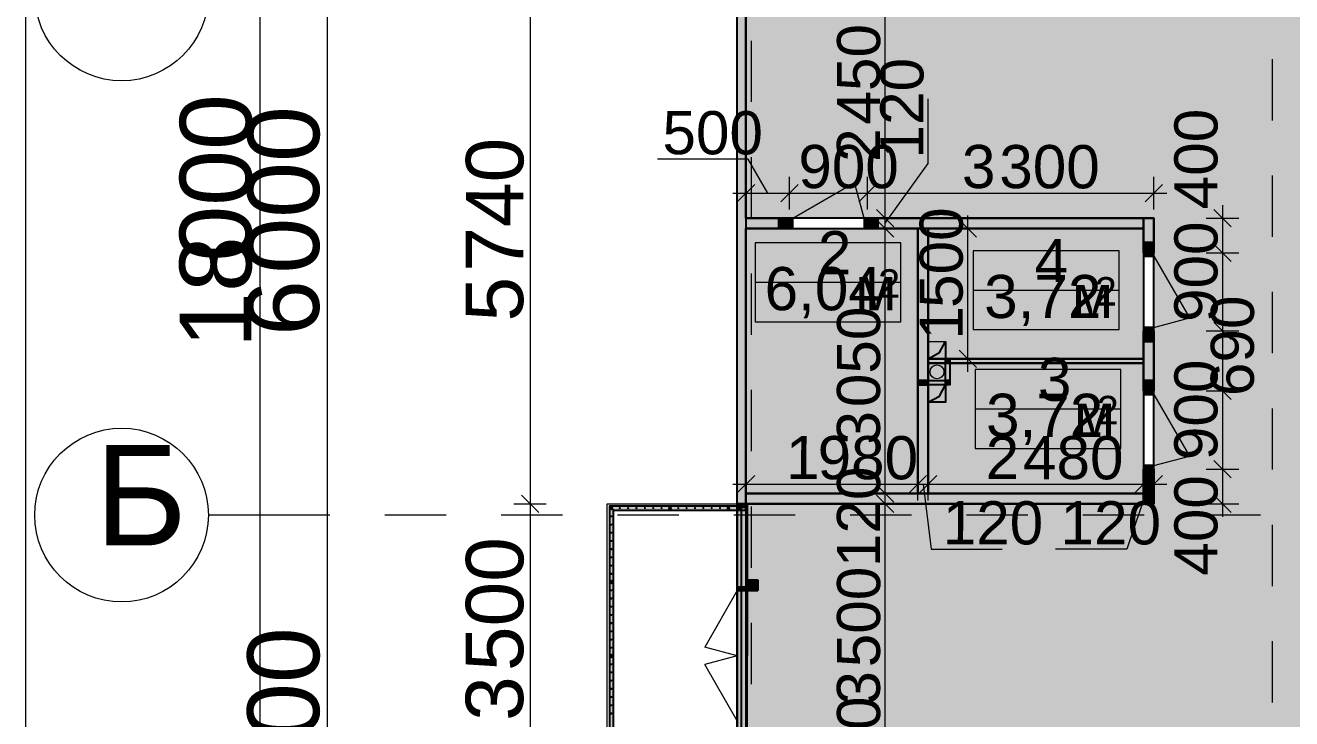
# Model space of a CAD drawing. Extents: x 8 to 21351, y 0 to 420.
# Drawn here: x 19907.7 to 19980.7, y 196.2 to 236.1 of the extents above; entities that cross this region are included whole.
import ezdxf

# ---------------------------------------------------------------- set-up
doc = ezdxf.new("R2010")
doc.units = 0
doc.styles.add('TEYPDFCAD_TEXT', font='arial.ttf')

msp = doc.modelspace()

# ---------------------------------------------------------------- hatches: boundary and pattern name
at = {"true_color": 0xffffff}
for points in [[(20279.756, 191.027), (20279.829, 191.027), (20279.829, 177.578), (19964.828, 177.58), (19964.828, 191.028), (19949.305, 191.029), (19949.306, 208.529), (19972.729, 208.529), (19972.729, 224.978), (19949.228, 224.979), (19949.228, 268.179), (20279.829, 268.177), (20279.829, 224.778), (20279.829, 208.528), (20279.756, 208.528)], [(19948.728, 208.529), (19948.728, 237.229), (19949.228, 237.229), (19949.228, 208.529)], [(19949.229, 224.979), (19951.129, 224.979), (19951.129, 224.379), (19949.229, 224.379)], [(19951.729, 224.379), (19951.129, 224.379), (19951.129, 224.979), (19951.729, 224.979)], [(19951.729, 224.979), (19951.729, 224.404), (19951.929, 224.404), (19951.929, 224.979)], [(19956.229, 224.403), (19956.229, 224.978), (19956.029, 224.978), (19956.029, 224.403)], [(19956.829, 224.378), (19956.229, 224.378), (19956.229, 224.978), (19956.829, 224.978)], [(19956.829, 224.978), (19972.129, 224.978), (19972.129, 224.378), (19956.829, 224.378)], [(19972.13, 224.978), (19972.73, 224.978), (19972.73, 223.577), (19972.13, 223.577)], [(19959.129, 209.128), (19949.228, 209.128), (19949.228, 224.378), (19959.129, 224.378)], [(19959.729, 215.628), (19959.129, 215.628), (19959.129, 224.378), (19959.729, 224.378)], [(19972.13, 224.378), (19972.13, 216.878), (19959.729, 216.878), (19959.729, 224.378)], [(19972.73, 222.978), (19972.13, 222.978), (19972.13, 223.578), (19972.73, 223.578)], [(19972.73, 222.978), (19972.155, 222.978), (19972.155, 222.778), (19972.73, 222.778)], [(19972.729, 217.878), (19972.129, 217.878), (19972.129, 218.478), (19972.729, 218.478)], [(19972.154, 218.478), (19972.729, 218.478), (19972.729, 218.678), (19972.154, 218.678)], [(19972.129, 215.628), (19972.129, 217.877), (19972.729, 217.877), (19972.729, 215.628)], [(19960.729, 216.878), (19960.729, 216.628), (19959.729, 216.628), (19959.729, 216.878)], [(19960.979, 216.878), (19960.979, 216.628), (19960.729, 216.628), (19960.729, 216.878)], [(19960.979, 216.628), (19960.979, 216.878), (19972.129, 216.878), (19972.129, 216.628)], [(19972.129, 209.128), (19959.729, 209.128), (19959.729, 216.628), (19972.129, 216.628)], [(19960.979, 215.628), (19960.729, 215.628), (19960.729, 216.628), (19960.979, 216.628)], [(19959.129, 215.628), (19959.729, 215.628), (19959.729, 215.378), (19959.129, 215.378)], [(19959.129, 215.378), (19959.729, 215.378), (19959.729, 209.128), (19959.129, 209.128)], [(19960.729, 215.628), (19960.729, 215.378), (19959.729, 215.378), (19959.729, 215.628)], [(19960.729, 215.628), (19960.979, 215.628), (19960.979, 215.378)], [(19960.729, 215.628), (19960.979, 215.378), (19960.729, 215.378)], [(19972.729, 215.028), (19972.129, 215.028), (19972.129, 215.628), (19972.729, 215.628)], [(19972.729, 215.028), (19972.154, 215.028), (19972.154, 214.828), (19972.729, 214.828)], [(19972.729, 209.928), (19972.129, 209.928), (19972.129, 210.528), (19972.729, 210.528)], [(19972.154, 210.528), (19972.729, 210.528), (19972.729, 210.728), (19972.154, 210.728)], [(19972.129, 209.128), (19972.129, 209.928), (19972.729, 209.928), (19972.729, 209.128)], [(19949.228, 209.129), (19972.13, 209.129), (19972.13, 208.529), (19949.228, 208.529)], [(19972.729, 208.528), (19972.129, 209.128), (19972.729, 209.128)], [(19972.129, 209.128), (19972.729, 208.528), (19972.129, 208.528)], [(19948.216, 208.166), (19948.216, 208.391), (19941.366, 208.391), (19941.591, 208.166)], [(19941.591, 208.166), (19941.366, 208.391), (19941.366, 191.141), (19941.591, 191.366)], [(19941.478, 208.341), (19941.434, 208.323), (19941.416, 208.279), (19941.434, 208.234), (19941.478, 208.216), (19941.522, 208.234), (19941.54, 208.279), (19941.522, 208.323)], [(19944.847, 208.341), (19944.803, 208.323), (19944.785, 208.279), (19944.803, 208.234), (19944.847, 208.216), (19944.891, 208.234), (19944.909, 208.279), (19944.891, 208.323)], [(19948.216, 208.341), (19948.172, 208.323), (19948.154, 208.279), (19948.172, 208.234), (19948.216, 208.216), (19948.26, 208.234), (19948.278, 208.279), (19948.26, 208.323)], [(19948.216, 208.391), (19948.216, 208.166), (19949.216, 208.166), (19949.216, 208.391)], [(19948.728, 191.029), (19948.728, 208.529), (19949.228, 208.529), (19949.228, 191.029)], [(19948.728, 191.029), (19948.728, 208.529), (19949.228, 208.529), (19949.228, 191.029)], [(19948.728, 208.529), (19948.728, 208.154), (19948.978, 208.154), (19948.978, 208.529)], [(19949.303, 208.529), (19948.728, 208.529), (19948.728, 208.329), (19949.303, 208.329)], [(19949.303, 208.329), (19948.728, 208.329), (19948.728, 203.729), (19949.303, 203.729)], [(19948.728, 208.154), (19948.728, 191.404), (19948.978, 191.404), (19948.978, 208.154)], [(19941.416, 204.022), (19941.434, 203.978), (19941.478, 203.96), (19941.523, 203.978), (19941.541, 204.022), (19941.523, 204.066), (19941.478, 204.084), (19941.434, 204.066)], [(19949.303, 203.729), (19948.728, 203.729), (19948.728, 203.529), (19949.303, 203.529)], [(19949.903, 203.529), (19949.303, 203.529), (19949.303, 204.129), (19949.903, 204.129)], [(19941.416, 199.766), (19941.434, 199.722), (19941.478, 199.704), (19941.523, 199.722), (19941.541, 199.766), (19941.523, 199.81), (19941.478, 199.828), (19941.434, 199.81)]]:
    msp.add_hatch(color=0, dxfattribs=at).paths.add_polyline_path(points)
for points in [[(19960.729, 217.878), (19960.729, 216.878), (19959.729, 216.878), (19960.379, 217.228)], [(19960.729, 215.378), (19960.729, 214.378), (19959.729, 214.378), (19960.379, 214.728)]]:
    msp.add_hatch(color=7).paths.add_polyline_path(points)

# ---------------------------------------------------------------- linework, layer by layer
at = {"color": 7, "lineweight": 20}
msp.add_line((19907.715, 291.981), (19907.715, 4.98), dxfattribs=at)
at = {"color": 7, "lineweight": 15}
for p, q in [((19948.728, 208.529), (19948.728, 268.679)), ((19921.233, 177.879), (19921.233, 267.879)), ((19925.126, 207.879), (19925.126, 237.879)), ((19936.789, 237.229), (19936.789, 208.529)), ((19948.729, 237.229), (19948.729, 208.529)), ((19949.228, 208.529), (19949.228, 237.229)), ((19957.246, 224.978), (19957.246, 237.228)), ((19949.529, 235.189), (19949.529, 231.661)), ((19979.529, 234.13), (19979.529, 230.602)), ((19959.728, 228.12), (19959.728, 231.836)), ((19948.176, 228.368), (19944.129, 228.368)), ((19949.345, 228.368), (19948.176, 228.368)), ((19950.479, 226.404), (19949.345, 228.368)), ((19949.529, 228.486), (19949.529, 224.958)), ((19957.246, 224.678), (19959.729, 228.12)), ((19949.729, 226.904), (19948.729, 225.904)), ((19949.229, 225.466), (19949.229, 227.341)), ((19952.229, 226.904), (19951.229, 225.904)), ((19951.729, 225.466), (19951.729, 227.341)), ((19951.929, 224.979), (19955.48, 227.029)), ((19956.029, 224.978), (19955.48, 227.028)), ((19956.729, 226.904), (19955.729, 225.904)), ((19956.229, 225.466), (19956.229, 227.341)), ((19972.23, 225.904), (19973.23, 226.904)), ((19972.73, 225.466), (19972.73, 227.341)), ((19979.529, 227.428), (19979.529, 223.9)), ((19948.479, 226.404), (19949.229, 226.404)), ((19949.229, 226.404), (19951.729, 226.404)), ((19951.729, 226.404), (19956.229, 226.404)), ((19956.229, 226.404), (19972.73, 226.404)), ((19972.73, 226.404), (19973.48, 226.404)), ((19956.746, 225.478), (19957.746, 224.478)), ((19977.181, 224.478), (19976.181, 225.478)), ((19976.681, 225.728), (19976.681, 224.978)), ((19951.129, 224.979), (19949.229, 224.979)), ((19949.229, 224.979), (19949.229, 224.379)), ((19951.729, 224.979), (19951.729, 224.404)), ((19951.729, 224.979), (19951.929, 224.979)), ((19951.729, 224.404), (19951.729, 224.979)), ((19951.729, 224.979), (19951.729, 224.404)), ((19951.729, 224.979), (19951.729, 224.404)), ((19951.929, 224.979), (19951.929, 224.404)), ((19956.029, 224.403), (19956.029, 224.978)), ((19956.029, 224.978), (19956.229, 224.978)), ((19956.229, 224.978), (19956.229, 224.403)), ((19956.229, 224.978), (19956.229, 224.403)), ((19956.229, 224.978), (19956.229, 224.403)), ((19956.229, 224.978), (19956.229, 224.403)), ((19958.183, 224.978), (19956.308, 224.978)), ((19956.746, 224.878), (19957.746, 223.878)), ((19972.13, 224.978), (19956.829, 224.978)), ((19957.246, 224.378), (19957.246, 224.978)), ((19962.506, 223.878), (19961.506, 224.878)), ((19962.006, 224.378), (19962.006, 225.128)), ((19972.73, 224.978), (19972.13, 224.978)), ((19972.73, 223.578), (19972.73, 224.979)), ((19975.743, 224.978), (19977.618, 224.978)), ((19976.681, 224.978), (19976.681, 222.977)), ((19949.229, 224.379), (19951.129, 224.379)), ((19951.729, 224.404), (19951.729, 224.379)), ((19951.929, 224.404), (19951.729, 224.404)), ((19951.729, 224.404), (19951.729, 224.379)), ((19956.229, 224.403), (19956.029, 224.403)), ((19956.229, 224.403), (19956.229, 224.378)), ((19956.229, 224.403), (19956.229, 224.378)), ((19958.183, 224.378), (19956.308, 224.378)), ((19956.829, 224.378), (19959.129, 224.378)), ((19957.246, 209.128), (19957.246, 224.378)), ((19959.129, 224.378), (19959.129, 209.128)), ((19959.729, 215.628), (19959.729, 224.378)), ((19959.729, 224.378), (19972.13, 224.378)), ((19962.944, 224.378), (19961.069, 224.378)), ((19962.006, 216.878), (19962.006, 224.378)), ((19972.13, 224.378), (19972.13, 223.577)), ((19958.152, 223.547), (19949.752, 223.547)), ((19949.752, 223.547), (19949.752, 221.278)), ((19958.152, 221.278), (19958.152, 223.547)), ((19977.181, 222.478), (19976.181, 223.478)), ((19970.715, 223.095), (19962.315, 223.095)), ((19962.315, 223.095), (19962.315, 220.826)), ((19970.715, 220.826), (19970.715, 223.095)), ((19972.155, 222.978), (19972.13, 222.978)), ((19972.155, 222.978), (19972.13, 222.978)), ((19972.73, 222.978), (19972.155, 222.978)), ((19972.155, 222.778), (19972.155, 222.978)), ((19972.155, 222.978), (19972.73, 222.978)), ((19972.73, 222.978), (19972.155, 222.978)), ((19972.73, 222.978), (19972.155, 222.978)), ((19972.73, 222.778), (19972.155, 222.778)), ((19972.73, 222.978), (19972.73, 222.778)), ((19972.73, 222.778), (19974.78, 219.227)), ((19975.743, 222.978), (19977.618, 222.978)), ((19976.681, 222.978), (19976.681, 218.478)), ((19949.529, 221.783), (19949.529, 218.255)), ((19949.752, 221.278), (19949.752, 219.009)), ((19949.752, 221.278), (19958.152, 221.278)), ((19949.752, 221.278), (19958.152, 221.278)), ((19958.152, 219.009), (19958.152, 221.278)), ((19962.315, 220.826), (19962.315, 218.557)), ((19962.315, 220.826), (19970.715, 220.826)), ((19962.315, 220.826), (19970.715, 220.826)), ((19970.715, 218.557), (19970.715, 220.826)), ((19979.529, 220.725), (19979.529, 217.197)), ((19949.752, 219.009), (19958.152, 219.009)), ((19972.729, 218.678), (19974.779, 219.227)), ((19977.181, 217.978), (19976.181, 218.978)), ((19962.315, 218.557), (19970.715, 218.557)), ((19972.154, 218.478), (19972.129, 218.478)), ((19972.154, 218.478), (19972.129, 218.478)), ((19972.154, 218.478), (19972.154, 218.678)), ((19972.154, 218.678), (19972.729, 218.678)), ((19972.729, 218.478), (19972.154, 218.478)), ((19972.729, 218.478), (19972.154, 218.478)), ((19972.729, 218.478), (19972.154, 218.478)), ((19972.729, 218.478), (19972.154, 218.478)), ((19972.729, 218.678), (19972.729, 218.478)), ((19975.743, 218.478), (19977.618, 218.478)), ((19976.681, 218.478), (19976.681, 215.029)), ((19959.729, 216.878), (19959.729, 217.878)), ((19959.729, 217.878), (19960.729, 217.878)), ((19960.729, 217.878), (19960.729, 216.878)), ((19972.129, 217.878), (19972.129, 215.629)), ((19972.729, 215.628), (19972.729, 217.877)), ((19972.129, 216.878), (19959.729, 216.878)), ((19959.729, 216.878), (19959.729, 216.628)), ((19960.729, 216.878), (19959.729, 216.878)), ((19960.729, 216.878), (19960.729, 216.628)), ((19960.729, 216.878), (19960.729, 216.628)), ((19960.979, 216.878), (19960.729, 216.878)), ((19960.979, 216.628), (19960.979, 216.878)), ((19960.979, 216.628), (19960.979, 216.878)), ((19962.944, 216.878), (19961.069, 216.878)), ((19961.506, 217.378), (19962.506, 216.378)), ((19962.006, 216.128), (19962.006, 216.878)), ((19972.129, 216.628), (19972.129, 216.878)), ((19959.729, 216.628), (19960.729, 216.628)), ((19959.729, 215.628), (19959.729, 216.628)), ((19959.729, 216.628), (19960.729, 216.628)), ((19960.729, 216.628), (19960.729, 215.628)), ((19960.729, 216.628), (19960.729, 215.628)), ((19960.979, 216.628), (19972.129, 216.628)), ((19960.979, 215.628), (19960.979, 216.628)), ((19970.825, 216.257), (19962.425, 216.257)), ((19962.425, 216.257), (19962.425, 213.988)), ((19970.825, 213.988), (19970.825, 216.257)), ((19959.729, 215.628), (19959.129, 215.628)), ((19959.729, 215.628), (19959.129, 215.628)), ((19959.129, 215.628), (19959.129, 215.378)), ((19959.129, 215.378), (19959.729, 215.378)), ((19959.129, 215.378), (19959.729, 215.378)), ((19960.729, 215.628), (19959.729, 215.628)), ((19960.729, 215.628), (19959.729, 215.628)), ((19959.729, 209.128), (19959.729, 215.378)), ((19959.729, 215.378), (19960.979, 215.378)), ((19959.729, 214.378), (19959.729, 215.378)), ((19959.729, 215.378), (19960.729, 215.378)), ((19960.729, 215.378), (19960.729, 214.378)), ((19960.979, 215.378), (19960.979, 215.628)), ((19977.181, 214.528), (19976.181, 215.528)), ((19949.528, 215.08), (19949.528, 211.552)), ((19972.154, 215.028), (19972.129, 215.028)), ((19972.154, 215.028), (19972.129, 215.028)), ((19972.729, 215.028), (19972.154, 215.028)), ((19972.154, 214.828), (19972.154, 215.028)), ((19972.154, 215.028), (19972.729, 215.028)), ((19972.729, 215.028), (19972.154, 215.028)), ((19972.729, 215.028), (19972.154, 215.028)), ((19972.729, 214.828), (19972.154, 214.828)), ((19972.729, 215.028), (19972.729, 214.828)), ((19972.729, 214.828), (19974.779, 211.277)), ((19975.743, 215.028), (19977.618, 215.028)), ((19976.681, 215.028), (19976.681, 210.528)), ((19960.729, 214.378), (19959.729, 214.378)), ((19962.425, 213.988), (19962.425, 211.719)), ((19962.425, 213.988), (19970.825, 213.988)), ((19962.425, 213.988), (19970.825, 213.988)), ((19970.825, 211.719), (19970.825, 213.988)), ((19979.529, 214.022), (19979.529, 210.494)), ((19962.425, 211.719), (19970.825, 211.719)), ((19972.729, 210.728), (19974.779, 211.277)), ((19977.181, 210.028), (19976.181, 211.028)), ((19949.728, 210.15), (19948.728, 209.15)), ((19949.228, 208.713), (19949.228, 210.588)), ((19959.629, 210.15), (19958.629, 209.15)), ((19959.129, 208.713), (19959.129, 210.588)), ((19960.229, 210.15), (19959.229, 209.15)), ((19959.729, 208.713), (19959.729, 210.588)), ((19971.629, 209.15), (19972.629, 210.15)), ((19972.129, 208.713), (19972.129, 210.588)), ((19972.154, 210.528), (19972.129, 210.528)), ((19972.154, 210.528), (19972.129, 210.528)), ((19972.154, 210.528), (19972.154, 210.728)), ((19972.154, 210.728), (19972.729, 210.728)), ((19972.729, 210.528), (19972.154, 210.528)), ((19972.729, 210.528), (19972.154, 210.528)), ((19972.729, 210.528), (19972.154, 210.528)), ((19972.729, 210.528), (19972.154, 210.528)), ((19973.229, 210.15), (19972.229, 209.15)), ((19972.729, 210.728), (19972.729, 210.528)), ((19972.729, 208.713), (19972.729, 210.588)), ((19975.743, 210.528), (19977.618, 210.528)), ((19976.681, 210.528), (19976.681, 208.528)), ((19948.478, 209.65), (19949.228, 209.65)), ((19949.228, 209.65), (19959.129, 209.65)), ((19956.746, 209.628), (19957.746, 208.628)), ((19959.129, 209.65), (19959.729, 209.65)), ((19959.429, 209.65), (19959.893, 205.912)), ((19959.729, 209.65), (19972.129, 209.65)), ((19972.429, 209.65), (19971.161, 205.912)), ((19972.129, 209.928), (19972.129, 209.128)), ((19972.129, 209.65), (19972.729, 209.65)), ((19972.729, 209.128), (19972.729, 209.928)), ((19972.729, 209.65), (19973.479, 209.65)), ((19937.288, 208.029), (19936.288, 209.029)), ((19949.228, 208.529), (19949.228, 209.129)), ((19959.129, 209.128), (19949.228, 209.128)), ((19958.183, 209.128), (19956.308, 209.128)), ((19956.746, 209.028), (19957.746, 208.028)), ((19957.246, 208.528), (19957.246, 209.128)), ((19972.129, 209.128), (19959.729, 209.128)), ((19972.729, 208.528), (19972.729, 209.128)), ((19976.181, 209.028), (19977.181, 208.028)), ((19935.851, 208.529), (19937.726, 208.529)), ((19936.788, 208.529), (19936.788, 191.029)), ((19941.228, 191.004), (19941.228, 208.529)), ((19941.228, 208.529), (19948.728, 208.529)), ((19948.728, 208.529), (19948.728, 191.029)), ((19948.728, 208.529), (19948.728, 208.154)), ((19948.728, 208.529), (19948.978, 208.529)), ((19948.728, 208.529), (19948.978, 208.529)), ((19948.728, 208.329), (19948.728, 208.529)), ((19948.728, 208.529), (19949.303, 208.529)), ((19948.728, 208.529), (19949.228, 208.529)), ((19948.728, 208.529), (19949.228, 208.529)), ((19948.728, 203.729), (19948.728, 208.329)), ((19948.728, 208.329), (19949.303, 208.329)), ((19949.303, 208.329), (19948.728, 208.329)), ((19948.728, 208.154), (19948.978, 208.154)), ((19948.728, 208.154), (19948.728, 191.404)), ((19948.978, 208.154), (19948.978, 208.529)), ((19948.978, 208.529), (19949.228, 208.529)), ((19948.978, 191.404), (19948.978, 208.154)), ((19949.228, 208.529), (19949.228, 191.029)), ((19949.228, 208.529), (19972.73, 208.529)), ((19949.303, 208.529), (19949.303, 208.329)), ((19949.303, 208.329), (19949.303, 203.729)), ((19949.528, 208.377), (19949.528, 204.849)), ((19958.183, 208.528), (19956.308, 208.528)), ((19957.246, 191.029), (19957.246, 208.529)), ((19975.743, 208.528), (19977.618, 208.528)), ((19976.681, 208.528), (19976.681, 207.778)), ((19923.258, 207.879), (19918.258, 207.879)), ((19925.247, 207.879), (19923.258, 207.879)), ((19925.126, 177.879), (19925.126, 207.879)), ((19931.95, 207.879), (19928.422, 207.879)), ((19938.653, 207.879), (19935.125, 207.879)), ((19945.355, 207.879), (19941.827, 207.879)), ((19952.058, 207.879), (19948.53, 207.879)), ((19958.761, 207.878), (19955.233, 207.878)), ((19965.464, 207.878), (19961.936, 207.878)), ((19972.167, 207.878), (19968.639, 207.878)), ((19978.869, 207.878), (19975.341, 207.878)), ((19979.529, 207.319), (19979.529, 203.791)), ((19959.894, 205.913), (19960.273, 205.913)), ((19960.273, 205.913), (19963.989, 205.913)), ((19970.778, 205.912), (19967.062, 205.912)), ((19971.162, 205.912), (19970.778, 205.912)), ((19948.728, 203.529), (19946.853, 200.281)), ((19949.303, 203.729), (19948.728, 203.729)), ((19948.728, 203.529), (19948.728, 203.729)), ((19948.728, 203.729), (19949.303, 203.729)), ((19949.303, 203.529), (19948.728, 203.529)), ((19949.303, 203.729), (19949.303, 203.529)), ((19949.528, 201.675), (19949.528, 198.147)), ((19979.529, 200.617), (19979.529, 197.089)), ((19948.728, 199.779), (19946.853, 200.281)), ((19948.728, 199.779), (19946.853, 199.277)), ((19948.728, 196.029), (19946.853, 199.276))]:
    msp.add_line(p, q, dxfattribs=at)
at = {"color": 0, "lineweight": 30, "true_color": 0x020fa8}
for p, q in [((19951.129, 224.379), (19951.129, 224.979)), ((19951.129, 224.979), (19951.729, 224.979)), ((19951.729, 224.979), (19951.729, 224.379)), ((19956.229, 224.378), (19956.229, 224.978)), ((19956.229, 224.978), (19956.829, 224.978)), ((19956.829, 224.978), (19956.829, 224.378)), ((19951.729, 224.379), (19951.129, 224.379)), ((19956.829, 224.378), (19956.229, 224.378)), ((19972.13, 222.978), (19972.13, 223.578)), ((19972.13, 223.578), (19972.73, 223.578)), ((19972.73, 223.578), (19972.73, 222.978)), ((19972.73, 222.978), (19972.13, 222.978)), ((19972.129, 217.878), (19972.129, 218.478)), ((19972.129, 218.478), (19972.729, 218.478)), ((19972.729, 218.478), (19972.729, 217.878)), ((19972.729, 217.878), (19972.129, 217.878)), ((19972.129, 215.028), (19972.129, 215.628)), ((19972.129, 215.628), (19972.729, 215.628)), ((19972.729, 215.628), (19972.729, 215.028)), ((19972.729, 215.028), (19972.129, 215.028)), ((19972.129, 209.928), (19972.129, 210.528)), ((19972.129, 210.528), (19972.729, 210.528)), ((19972.729, 210.528), (19972.729, 209.928)), ((19972.729, 209.928), (19972.129, 209.928)), ((19949.303, 203.529), (19949.303, 204.129)), ((19949.303, 204.129), (19949.903, 204.129)), ((19949.903, 203.529), (19949.303, 203.529)), ((19949.903, 204.129), (19949.903, 203.529))]:
    msp.add_line(p, q, dxfattribs=at)
at = {"color": 0, "lineweight": 15, "true_color": 0x020fa8}
for p, q in [((19951.129, 224.379), (19951.729, 224.979)), ((19951.729, 224.379), (19951.129, 224.979)), ((19956.229, 224.378), (19956.829, 224.978)), ((19956.829, 224.378), (19956.229, 224.978)), ((19972.13, 222.978), (19972.73, 223.578)), ((19972.73, 222.978), (19972.13, 223.578)), ((19972.129, 217.878), (19972.729, 218.478)), ((19972.729, 217.878), (19972.129, 218.478)), ((19972.129, 215.028), (19972.729, 215.628)), ((19972.729, 215.028), (19972.129, 215.628)), ((19972.129, 209.928), (19972.729, 210.528)), ((19972.729, 209.928), (19972.129, 210.528)), ((19949.303, 203.529), (19949.903, 204.129)), ((19949.903, 203.529), (19949.303, 204.129))]:
    msp.add_line(p, q, dxfattribs=at)
at = {"color": 0, "lineweight": 5, "true_color": 0x53b368}
for p, q in [((19951.178, 224.379), (19951.177, 224.54)), ((19956.378, 224.379), (19956.377, 224.557)), ((19959.508, 215.379), (19959.507, 215.628)), ((19948.732, 208.529), (19948.729, 209.46))]:
    msp.add_line(p, q, dxfattribs=at)
at = {"color": 0, "lineweight": 0, "true_color": 0x5c5c5c}
for p, q in [((19948.216, 208.391), (19941.366, 208.391)), ((19941.366, 208.391), (19941.366, 191.141)), ((19941.434, 208.323), (19941.416, 208.279)), ((19941.416, 208.279), (19941.434, 208.235)), ((19941.478, 208.341), (19941.434, 208.323)), ((19941.434, 208.234), (19941.478, 208.216)), ((19941.478, 208.216), (19941.522, 208.234)), ((19941.523, 208.323), (19941.479, 208.341)), ((19941.541, 208.279), (19941.523, 208.323)), ((19941.523, 208.234), (19941.541, 208.278)), ((19941.591, 208.166), (19948.216, 208.166)), ((19941.591, 191.366), (19941.591, 208.166)), ((19941.91, 208.279), (19942.01, 208.279)), ((19941.96, 208.229), (19941.96, 208.329)), ((19942.391, 208.279), (19942.491, 208.279)), ((19942.441, 208.229), (19942.441, 208.329)), ((19942.872, 208.279), (19942.972, 208.279)), ((19942.922, 208.229), (19942.922, 208.329)), ((19943.353, 208.279), (19943.453, 208.279)), ((19943.403, 208.229), (19943.403, 208.329)), ((19943.835, 208.279), (19943.935, 208.279)), ((19943.885, 208.229), (19943.885, 208.329)), ((19944.316, 208.279), (19944.416, 208.279)), ((19944.366, 208.229), (19944.366, 208.329)), ((19944.803, 208.323), (19944.785, 208.279)), ((19944.785, 208.279), (19944.803, 208.235)), ((19944.847, 208.341), (19944.803, 208.323)), ((19944.803, 208.234), (19944.847, 208.216)), ((19944.891, 208.323), (19944.847, 208.341)), ((19944.847, 208.216), (19944.891, 208.234)), ((19944.891, 208.234), (19944.909, 208.278)), ((19944.91, 208.279), (19944.892, 208.323)), ((19945.278, 208.279), (19945.378, 208.279)), ((19945.328, 208.229), (19945.328, 208.329)), ((19945.76, 208.279), (19945.86, 208.279)), ((19945.81, 208.229), (19945.81, 208.329)), ((19946.241, 208.279), (19946.341, 208.279)), ((19946.291, 208.229), (19946.291, 208.329)), ((19946.722, 208.279), (19946.822, 208.279)), ((19946.772, 208.229), (19946.772, 208.329)), ((19947.203, 208.279), (19947.303, 208.279)), ((19947.253, 208.229), (19947.253, 208.329)), ((19947.684, 208.279), (19947.784, 208.279)), ((19947.734, 208.229), (19947.734, 208.329)), ((19948.153, 208.279), (19948.171, 208.235)), ((19948.172, 208.323), (19948.154, 208.279)), ((19948.216, 208.341), (19948.172, 208.323)), ((19948.172, 208.234), (19948.216, 208.216)), ((19949.216, 208.391), (19948.216, 208.391)), ((19948.26, 208.323), (19948.216, 208.341)), ((19948.216, 208.216), (19948.26, 208.234)), ((19948.216, 208.166), (19949.216, 208.166)), ((19948.278, 208.279), (19948.26, 208.323)), ((19948.26, 208.234), (19948.278, 208.278)), ((19949.216, 208.166), (19949.216, 208.391)), ((19941.528, 207.806), (19941.428, 207.806)), ((19941.528, 207.333), (19941.428, 207.333)), ((19941.478, 207.756), (19941.478, 207.856)), ((19941.478, 207.283), (19941.478, 207.383)), ((19941.528, 206.86), (19941.428, 206.86)), ((19941.478, 206.81), (19941.478, 206.91)), ((19941.528, 206.387), (19941.428, 206.387)), ((19941.528, 205.914), (19941.428, 205.914)), ((19941.478, 206.337), (19941.478, 206.437)), ((19941.478, 205.864), (19941.478, 205.964)), ((19941.528, 205.441), (19941.428, 205.441)), ((19941.478, 205.391), (19941.478, 205.491)), ((19941.478, 204.918), (19941.478, 205.018)), ((19941.528, 204.968), (19941.428, 204.968)), ((19941.528, 204.495), (19941.428, 204.495)), ((19941.478, 204.445), (19941.478, 204.545)), ((19941.434, 204.067), (19941.416, 204.023)), ((19941.416, 204.022), (19941.434, 203.978)), ((19941.528, 203.549), (19941.428, 203.549)), ((19941.478, 204.085), (19941.434, 204.067)), ((19941.434, 203.978), (19941.478, 203.96)), ((19941.478, 203.96), (19941.522, 203.978)), ((19941.478, 203.499), (19941.478, 203.599)), ((19941.523, 204.067), (19941.479, 204.085)), ((19941.541, 204.022), (19941.523, 204.066)), ((19941.523, 203.978), (19941.541, 204.022)), ((19941.528, 203.076), (19941.428, 203.076)), ((19941.478, 203.026), (19941.478, 203.126)), ((19941.528, 202.604), (19941.428, 202.604)), ((19941.528, 202.131), (19941.428, 202.131)), ((19941.478, 202.554), (19941.478, 202.654)), ((19941.478, 202.081), (19941.478, 202.181)), ((19941.528, 201.658), (19941.428, 201.658)), ((19941.478, 201.608), (19941.478, 201.708)), ((19941.528, 201.185), (19941.428, 201.185)), ((19941.528, 200.712), (19941.428, 200.712)), ((19941.478, 201.135), (19941.478, 201.235)), ((19941.478, 200.662), (19941.478, 200.762)), ((19941.528, 200.239), (19941.428, 200.239)), ((19941.478, 200.189), (19941.478, 200.289)), ((19941.434, 199.81), (19941.416, 199.766)), ((19941.416, 199.766), (19941.434, 199.722)), ((19941.528, 199.293), (19941.428, 199.293)), ((19941.478, 199.829), (19941.434, 199.811)), ((19941.434, 199.722), (19941.478, 199.704)), ((19941.478, 199.704), (19941.522, 199.722)), ((19941.478, 199.243), (19941.478, 199.343)), ((19941.523, 199.81), (19941.479, 199.828)), ((19941.541, 199.766), (19941.523, 199.81)), ((19941.523, 199.722), (19941.541, 199.766)), ((19941.528, 198.82), (19941.428, 198.82)), ((19941.478, 198.77), (19941.478, 198.87)), ((19941.528, 198.347), (19941.428, 198.347)), ((19941.528, 197.874), (19941.428, 197.874)), ((19941.478, 198.297), (19941.478, 198.397)), ((19941.478, 197.824), (19941.478, 197.924)), ((19941.528, 197.401), (19941.428, 197.401)), ((19941.478, 197.351), (19941.478, 197.451)), ((19941.478, 196.879), (19941.478, 196.979)), ((19941.528, 196.929), (19941.428, 196.929)), ((19941.528, 196.456), (19941.428, 196.456)), ((19941.478, 196.406), (19941.478, 196.506))]:
    msp.add_line(p, q, dxfattribs=at)
at = {"color": 0, "true_color": 0xffffff}
for points in [[(20279.756, 191.027), (20279.829, 191.027), (20279.829, 177.578), (19964.828, 177.58), (19964.828, 191.028), (19949.305, 191.029), (19949.306, 208.529), (19972.729, 208.529), (19972.729, 224.978), (19949.228, 224.979), (19949.228, 268.179), (20279.829, 268.177), (20279.829, 224.778), (20279.829, 208.528), (20279.756, 208.528)], [(19948.728, 208.529), (19948.728, 237.229), (19949.228, 237.229), (19949.228, 208.529)], [(19949.229, 224.979), (19951.129, 224.979), (19951.129, 224.379), (19949.229, 224.379)], [(19951.729, 224.379), (19951.129, 224.379), (19951.129, 224.979), (19951.729, 224.979)], [(19951.729, 224.979), (19951.729, 224.404), (19951.929, 224.404), (19951.929, 224.979)], [(19956.229, 224.403), (19956.229, 224.978), (19956.029, 224.978), (19956.029, 224.403)], [(19956.829, 224.378), (19956.229, 224.378), (19956.229, 224.978), (19956.829, 224.978)], [(19956.829, 224.978), (19972.129, 224.978), (19972.129, 224.378), (19956.829, 224.378)], [(19972.13, 224.978), (19972.73, 224.978), (19972.73, 223.577), (19972.13, 223.577)], [(19959.129, 209.128), (19949.228, 209.128), (19949.228, 224.378), (19959.129, 224.378)], [(19959.729, 215.628), (19959.129, 215.628), (19959.129, 224.378), (19959.729, 224.378)], [(19972.13, 224.378), (19972.13, 216.878), (19959.729, 216.878), (19959.729, 224.378)], [(19972.73, 222.978), (19972.13, 222.978), (19972.13, 223.578), (19972.73, 223.578)], [(19972.73, 222.978), (19972.155, 222.978), (19972.155, 222.778), (19972.73, 222.778)], [(19972.729, 217.878), (19972.129, 217.878), (19972.129, 218.478), (19972.729, 218.478)], [(19972.154, 218.478), (19972.729, 218.478), (19972.729, 218.678), (19972.154, 218.678)], [(19972.129, 215.628), (19972.129, 217.877), (19972.729, 217.877), (19972.729, 215.628)], [(19960.729, 216.878), (19960.729, 216.628), (19959.729, 216.628), (19959.729, 216.878)], [(19960.979, 216.878), (19960.979, 216.628), (19960.729, 216.628), (19960.729, 216.878)], [(19960.979, 216.628), (19960.979, 216.878), (19972.129, 216.878), (19972.129, 216.628)], [(19972.129, 209.128), (19959.729, 209.128), (19959.729, 216.628), (19972.129, 216.628)], [(19960.979, 215.628), (19960.729, 215.628), (19960.729, 216.628), (19960.979, 216.628)], [(19959.129, 215.628), (19959.729, 215.628), (19959.729, 215.378), (19959.129, 215.378)], [(19959.129, 215.378), (19959.729, 215.378), (19959.729, 209.128), (19959.129, 209.128)], [(19960.729, 215.628), (19960.729, 215.378), (19959.729, 215.378), (19959.729, 215.628)], [(19960.729, 215.628), (19960.979, 215.628), (19960.979, 215.378)], [(19960.729, 215.628), (19960.979, 215.378), (19960.729, 215.378)], [(19972.729, 215.028), (19972.129, 215.028), (19972.129, 215.628), (19972.729, 215.628)], [(19972.729, 215.028), (19972.154, 215.028), (19972.154, 214.828), (19972.729, 214.828)], [(19972.729, 209.928), (19972.129, 209.928), (19972.129, 210.528), (19972.729, 210.528)], [(19972.154, 210.528), (19972.729, 210.528), (19972.729, 210.728), (19972.154, 210.728)], [(19972.129, 209.128), (19972.129, 209.928), (19972.729, 209.928), (19972.729, 209.128)], [(19949.228, 209.129), (19972.13, 209.129), (19972.13, 208.529), (19949.228, 208.529)], [(19972.729, 208.528), (19972.129, 209.128), (19972.729, 209.128)], [(19972.129, 209.128), (19972.729, 208.528), (19972.129, 208.528)], [(19948.216, 208.166), (19948.216, 208.391), (19941.366, 208.391), (19941.591, 208.166)], [(19941.591, 208.166), (19941.366, 208.391), (19941.366, 191.141), (19941.591, 191.366)], [(19941.478, 208.341), (19941.434, 208.323), (19941.416, 208.279), (19941.434, 208.234), (19941.478, 208.216), (19941.522, 208.234), (19941.54, 208.279), (19941.522, 208.323)], [(19944.847, 208.341), (19944.803, 208.323), (19944.785, 208.279), (19944.803, 208.234), (19944.847, 208.216), (19944.891, 208.234), (19944.909, 208.279), (19944.891, 208.323)], [(19948.216, 208.341), (19948.172, 208.323), (19948.154, 208.279), (19948.172, 208.234), (19948.216, 208.216), (19948.26, 208.234), (19948.278, 208.279), (19948.26, 208.323)], [(19948.216, 208.391), (19948.216, 208.166), (19949.216, 208.166), (19949.216, 208.391)], [(19948.728, 191.029), (19948.728, 208.529), (19949.228, 208.529), (19949.228, 191.029)], [(19948.728, 191.029), (19948.728, 208.529), (19949.228, 208.529), (19949.228, 191.029)], [(19948.728, 208.529), (19948.728, 208.154), (19948.978, 208.154), (19948.978, 208.529)], [(19949.303, 208.529), (19948.728, 208.529), (19948.728, 208.329), (19949.303, 208.329)], [(19949.303, 208.329), (19948.728, 208.329), (19948.728, 203.729), (19949.303, 203.729)], [(19948.728, 208.154), (19948.728, 191.404), (19948.978, 191.404), (19948.978, 208.154)], [(19941.416, 204.022), (19941.434, 203.978), (19941.478, 203.96), (19941.523, 203.978), (19941.541, 204.022), (19941.523, 204.066), (19941.478, 204.084), (19941.434, 204.066)], [(19949.303, 203.729), (19948.728, 203.729), (19948.728, 203.529), (19949.303, 203.529)], [(19949.903, 203.529), (19949.303, 203.529), (19949.303, 204.129), (19949.903, 204.129)], [(19941.416, 199.766), (19941.434, 199.722), (19941.478, 199.704), (19941.523, 199.722), (19941.541, 199.766), (19941.523, 199.81), (19941.478, 199.828), (19941.434, 199.81)]]:
    msp.add_lwpolyline(points, close=True, dxfattribs=at)
at = {"color": 7, "lineweight": 15}
for points in [[(19950.479, 226.404), (19950.479, 226.404), (19950.479, 226.404), (19950.479, 226.404), (19950.479, 226.404), (19950.479, 226.404), (19950.479, 226.404), (19950.479, 226.404), (19950.479, 226.404), (19950.479, 226.404), (19950.479, 226.404), (19950.479, 226.404), (19950.479, 226.404), (19950.479, 226.404), (19950.479, 226.404), (19950.479, 226.404), (19950.479, 226.404), (19950.479, 226.404), (19950.479, 226.404), (19950.479, 226.404), (19950.479, 226.404), (19950.479, 226.404), (19950.479, 226.404), (19950.479, 226.404), (19950.479, 226.404), (19950.479, 226.404), (19950.479, 226.404), (19950.479, 226.404), (19950.479, 226.404), (19950.479, 226.404), (19950.479, 226.404), (19950.479, 226.404), (19950.479, 226.404), (19950.479, 226.404), (19950.479, 226.404), (19950.479, 226.404), (19950.479, 226.404), (19950.479, 226.404), (19950.479, 226.404), (19950.479, 226.404), (19950.479, 226.404), (19950.479, 226.404), (19950.479, 226.404), (19950.479, 226.404), (19950.479, 226.404), (19950.479, 226.404), (19950.479, 226.404), (19950.479, 226.404), (19950.479, 226.404), (19950.479, 226.404), (19950.479, 226.404), (19950.479, 226.404), (19950.479, 226.404), (19950.479, 226.404), (19950.479, 226.404), (19950.479, 226.404), (19950.479, 226.404), (19950.479, 226.404), (19950.479, 226.404), (19950.479, 226.404), (19950.479, 226.404), (19950.479, 226.404), (19950.479, 226.404), (19950.479, 226.404)], [(19957.246, 224.678), (19957.246, 224.678), (19957.246, 224.678), (19957.246, 224.678), (19957.246, 224.678), (19957.246, 224.678), (19957.246, 224.678), (19957.246, 224.678), (19957.246, 224.678), (19957.246, 224.678), (19957.246, 224.678), (19957.246, 224.678), (19957.246, 224.678), (19957.246, 224.678), (19957.246, 224.678), (19957.246, 224.678), (19957.246, 224.678), (19957.246, 224.678), (19957.246, 224.678), (19957.246, 224.678), (19957.246, 224.678), (19957.246, 224.678), (19957.246, 224.678), (19957.246, 224.678), (19957.246, 224.678), (19957.246, 224.678), (19957.246, 224.678), (19957.246, 224.678), (19957.246, 224.678), (19957.246, 224.678), (19957.246, 224.678), (19957.246, 224.678), (19957.246, 224.678), (19957.246, 224.678), (19957.246, 224.678), (19957.246, 224.678), (19957.246, 224.678), (19957.246, 224.678), (19957.246, 224.678), (19957.246, 224.678), (19957.246, 224.678), (19957.246, 224.678), (19957.246, 224.678), (19957.246, 224.678), (19957.246, 224.678), (19957.246, 224.678), (19957.246, 224.678), (19957.246, 224.678), (19957.246, 224.678), (19957.246, 224.678), (19957.246, 224.678), (19957.246, 224.678), (19957.246, 224.678), (19957.246, 224.678), (19957.246, 224.678), (19957.246, 224.678), (19957.246, 224.678), (19957.246, 224.678), (19957.246, 224.678), (19957.246, 224.678), (19957.246, 224.678), (19957.246, 224.678), (19957.246, 224.678), (19957.246, 224.678)], [(19959.429, 209.65), (19959.429, 209.65), (19959.429, 209.65), (19959.429, 209.65), (19959.429, 209.65), (19959.429, 209.65), (19959.429, 209.65), (19959.429, 209.65), (19959.429, 209.65), (19959.429, 209.65), (19959.429, 209.65), (19959.429, 209.65), (19959.429, 209.65), (19959.429, 209.65), (19959.429, 209.65), (19959.429, 209.65), (19959.429, 209.65), (19959.429, 209.65), (19959.429, 209.65), (19959.429, 209.65), (19959.429, 209.65), (19959.429, 209.65), (19959.429, 209.65), (19959.429, 209.65), (19959.429, 209.65), (19959.429, 209.65), (19959.429, 209.65), (19959.429, 209.65), (19959.429, 209.65), (19959.429, 209.65), (19959.429, 209.65), (19959.429, 209.65), (19959.429, 209.65), (19959.429, 209.65), (19959.429, 209.65), (19959.429, 209.65), (19959.429, 209.65), (19959.429, 209.65), (19959.429, 209.65), (19959.429, 209.65), (19959.429, 209.65), (19959.429, 209.65), (19959.429, 209.65), (19959.429, 209.65), (19959.429, 209.65), (19959.429, 209.65), (19959.429, 209.65), (19959.429, 209.65), (19959.429, 209.65), (19959.429, 209.65), (19959.429, 209.65), (19959.429, 209.65), (19959.429, 209.65), (19959.429, 209.65), (19959.429, 209.65), (19959.429, 209.65), (19959.429, 209.65), (19959.429, 209.65), (19959.429, 209.65), (19959.429, 209.65), (19959.429, 209.65), (19959.429, 209.65), (19959.429, 209.65), (19959.429, 209.65)], [(19972.429, 209.65), (19972.429, 209.65), (19972.429, 209.65), (19972.429, 209.65), (19972.429, 209.65), (19972.429, 209.65), (19972.429, 209.65), (19972.429, 209.65), (19972.429, 209.65), (19972.429, 209.65), (19972.429, 209.65), (19972.429, 209.65), (19972.429, 209.65), (19972.429, 209.65), (19972.429, 209.65), (19972.429, 209.65), (19972.429, 209.65), (19972.429, 209.65), (19972.429, 209.65), (19972.429, 209.65), (19972.429, 209.65), (19972.429, 209.65), (19972.429, 209.65), (19972.429, 209.65), (19972.429, 209.65), (19972.429, 209.65), (19972.429, 209.65), (19972.429, 209.65), (19972.429, 209.65), (19972.429, 209.65), (19972.429, 209.65), (19972.429, 209.65), (19972.429, 209.65), (19972.429, 209.65), (19972.429, 209.65), (19972.429, 209.65), (19972.429, 209.65), (19972.429, 209.65), (19972.429, 209.65), (19972.429, 209.65), (19972.429, 209.65), (19972.429, 209.65), (19972.429, 209.65), (19972.429, 209.65), (19972.429, 209.65), (19972.429, 209.65), (19972.429, 209.65), (19972.429, 209.65), (19972.429, 209.65), (19972.429, 209.65), (19972.429, 209.65), (19972.429, 209.65), (19972.429, 209.65), (19972.429, 209.65), (19972.429, 209.65), (19972.429, 209.65), (19972.429, 209.65), (19972.429, 209.65), (19972.429, 209.65), (19972.429, 209.65), (19972.429, 209.65), (19972.429, 209.65), (19972.429, 209.65), (19972.429, 209.65)]]:
    msp.add_lwpolyline(points, close=True, dxfattribs=at)
at = {"color": 7}
for points in [[(19960.729, 217.878), (19960.729, 216.878), (19959.729, 216.878), (19960.379, 217.228)], [(19960.729, 215.378), (19960.729, 214.378), (19959.729, 214.378), (19960.379, 214.728)]]:
    msp.add_lwpolyline(points, close=True, dxfattribs=at)
at = {"color": 7, "lineweight": 15}
for centre in [(19913.259, 237.879), (19913.258, 207.879)]:
    msp.add_circle(centre, 5, dxfattribs=at)
at = {"color": 0, "lineweight": 15, "true_color": 0x0066ff}
msp.add_circle((19960.229, 216.128), 0.4, dxfattribs=at)

# ---------------------------------------------------------------- texts
at = {"color": 7, "style": 'TEYPDFCAD_TEXT'}
for s, height, rotation, p in [('450', 2.4836, 89.9026, (19956.949, 230.358)), ('120', 2.4836, 89.9026, (19959.443, 228.406)), ('000', 4.1381, 89.9026, (19920.742, 222.465)), ('000', 4.1381, 89.9026, (19924.632, 221.774)), ('500', 2.4836, -0.0974, (19944.414, 228.653)), ('400', 2.4836, 89.9026, (19976.381, 225.478)), ('2', 2.484, 89.9026, (19956.946, 228.207)), ('740', 3.3091, 89.9026, (19936.393, 221.885)), ('900', 2.4836, -0.0974, (19952.241, 226.704)), ('3', 2.484, -0.0974, (19961.666, 226.704)), ('300', 2.4836, -0.0974, (19963.817, 226.7)), ('500', 2.4836, 89.9026, (19961.71, 219.801)), ('2', 2.484, -0.0974, (19953.372, 221.743)), ('900', 2.4836, 89.9026, (19976.381, 218.99)), ('18', 4.1381, 89.9026, (19920.733, 217.499)), ('4', 2.484, -0.0974, (19965.853, 221.291)), ('6,04', 2.4836, -0.05432, (19950.3, 219.674)), ('6', 4.138, 89.9026, (19924.626, 218.189)), ('5', 3.309, 89.9026, (19936.389, 219.017)), ('м', 2.484, -0.0974, (19955.514, 219.674)), ('3,72', 2.4836, -0.05256, (19962.946, 219.222)), ('м', 2.484, -0.0974, (19967.995, 219.222)), ('690', 2.4836, 89.9026, (19978.481, 214.728)), ('050', 2.4836, 89.9026, (19956.949, 214.088)), ('1', 2.484, 89.9026, (19961.706, 217.98)), ('3', 2.484, -0.0974, (19966.046, 214.453)), ('900', 2.4836, 89.9026, (19976.381, 211.04)), ('3,72', 2.4836, -0.05255, (19963.057, 212.384)), ('м', 2.484, -0.0974, (19968.105, 212.385)), ('3', 2.484, 89.9026, (19956.946, 211.937)), ('1', 2.484, -0.0974, (19951.531, 209.951)), ('980', 2.4836, -0.0974, (19953.351, 209.947)), ('2', 2.484, -0.0974, (19963.033, 209.95)), ('480', 2.4836, -0.0974, (19965.184, 209.947)), ('120', 2.4836, 89.9026, (19956.946, 204.884)), ('400', 2.4836, 89.9026, (19976.381, 204.387)), ('120', 2.4836, -0.0974, (19960.558, 206.198)), ('120', 2.4836, -0.0974, (19967.347, 206.198)), ('500', 3.3091, 89.9026, (19936.393, 198.895)), ('500', 2.4836, 89.9026, (19956.949, 199.116)), ('000', 4.1381, 89.9026, (19924.632, 191.774)), ('3', 2.484, 89.9026, (19956.946, 196.964)), ('3', 3.309, 89.9026, (19936.389, 196.027)), ('120', 2.4836, 89.9026, (19956.946, 191.642))]:
    msp.add_text(s, height=height, rotation=rotation, dxfattribs=at).set_placement(p)
for s, height, p in [('2', 1.637, (19956.838, 220.394)), ('2', 1.637, (19969.319, 219.942)), ('2', 1.637, (19969.429, 213.104)), ('Б', 5.793, (19911.714, 206.128))]:
    msp.add_text(s, height=height, dxfattribs=at).set_placement(p)

doc.saveas('drawing.dxf')
